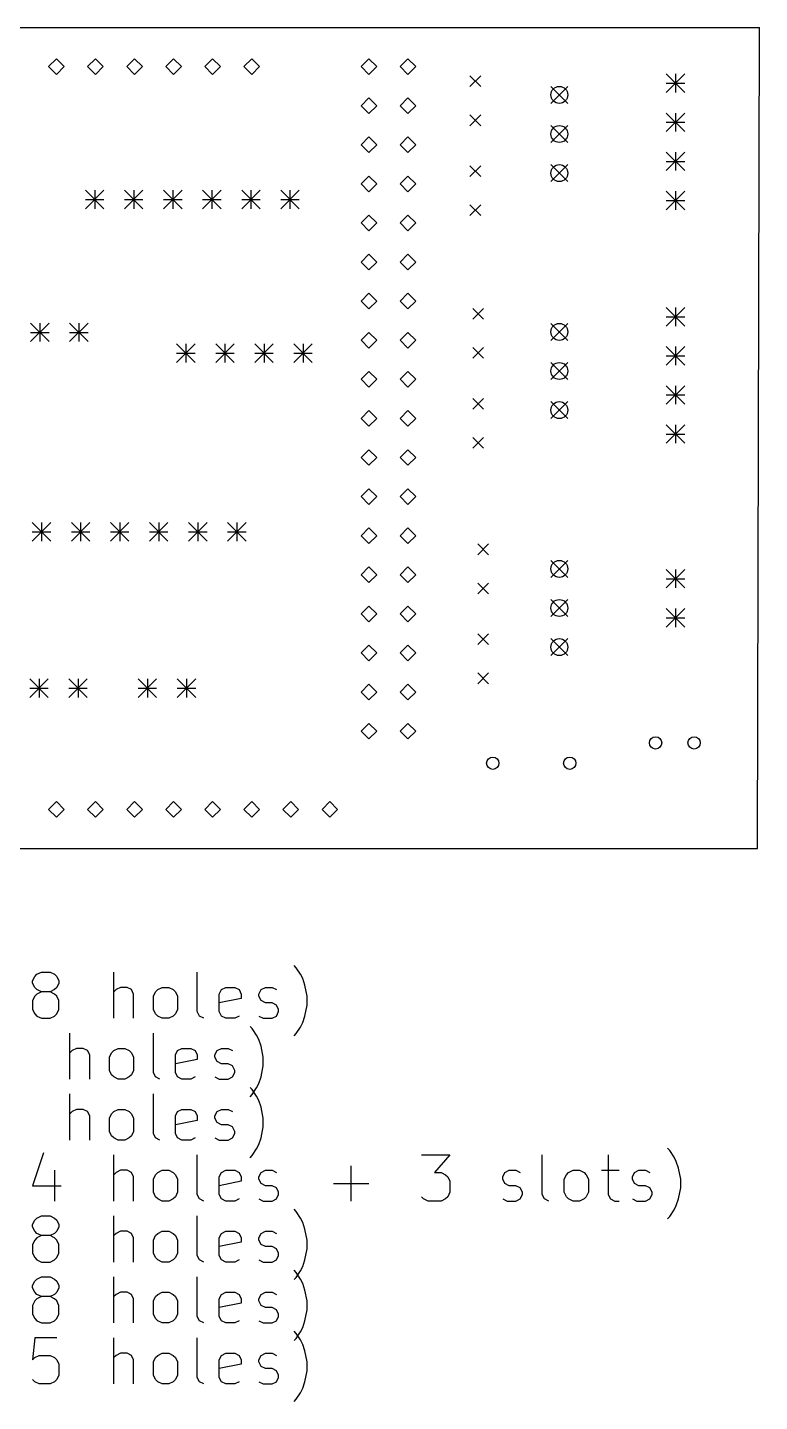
# Model space of a CAD drawing. Extents: x 4.86 to 8.77, y -6.2 to -2.69.
# Drawn here: x 6.896 to 8.77, y -6.205 to -2.69 of the extents above; entities that cross this region are included whole.
import ezdxf

# ---------------------------------------------------------------- set-up
doc = ezdxf.new("R2010")
doc.units = 0
doc.header["$MEASUREMENT"] = 0
doc.layers.add('BLACK', color=7, linetype='CONTINUOUS')

msp = doc.modelspace()

# ---------------------------------------------------------------- linework, layer by layer
at = {"layer": 'BLACK', "linetype": 'CONTINUOUS'}
for p, q in [((4.915, -2.69), (8.77, -2.69)), ((8.765, -4.79), (8.77, -2.69)), ((6.97, -2.77), (6.95, -2.79)), ((6.99, -2.79), (6.97, -2.77)), ((7.07, -2.77), (7.05, -2.79)), ((7.09, -2.79), (7.07, -2.77)), ((7.17, -2.77), (7.15, -2.79)), ((7.19, -2.79), (7.17, -2.77)), ((7.27, -2.77), (7.25, -2.79)), ((7.29, -2.79), (7.27, -2.77)), ((7.37, -2.77), (7.35, -2.79)), ((7.39, -2.79), (7.37, -2.77)), ((7.47, -2.77), (7.45, -2.79)), ((7.49, -2.79), (7.47, -2.77)), ((7.77, -2.77), (7.75, -2.79)), ((7.79, -2.79), (7.77, -2.77)), ((7.87, -2.77), (7.85, -2.79)), ((7.89, -2.79), (7.87, -2.77)), ((6.95, -2.79), (6.97, -2.81)), ((6.97, -2.81), (6.99, -2.79)), ((7.05, -2.79), (7.07, -2.81)), ((7.07, -2.81), (7.09, -2.79)), ((7.15, -2.79), (7.17, -2.81)), ((7.17, -2.81), (7.19, -2.79)), ((7.25, -2.79), (7.27, -2.81)), ((7.27, -2.81), (7.29, -2.79)), ((7.35, -2.79), (7.37, -2.81)), ((7.37, -2.81), (7.39, -2.79)), ((7.45, -2.79), (7.47, -2.81)), ((7.47, -2.81), (7.49, -2.79)), ((7.75, -2.79), (7.77, -2.81)), ((7.77, -2.81), (7.79, -2.79)), ((7.85, -2.79), (7.87, -2.81)), ((7.87, -2.81), (7.89, -2.79)), ((8.53138, -2.80888), (8.57862, -2.85612)), ((8.57862, -2.80888), (8.53138, -2.85612)), ((8.555, -2.80888), (8.555, -2.85612)), ((8.02874, -2.81372), (8.0563, -2.84128)), ((8.0563, -2.81372), (8.02874, -2.84128)), ((8.23583, -2.84085), (8.27913, -2.88415)), ((8.27913, -2.84085), (8.23583, -2.88415)), ((8.53138, -2.8325), (8.57862, -2.8325)), ((7.77, -2.87), (7.75, -2.89)), ((7.79, -2.89), (7.77, -2.87)), ((7.87, -2.87), (7.85, -2.89)), ((7.89, -2.89), (7.87, -2.87)), ((7.75, -2.89), (7.77, -2.91)), ((7.77, -2.91), (7.79, -2.89)), ((7.85, -2.89), (7.87, -2.91)), ((7.87, -2.91), (7.89, -2.89)), ((8.02874, -2.91372), (8.0563, -2.94128)), ((8.0563, -2.91372), (8.02874, -2.94128)), ((8.53138, -2.90888), (8.57862, -2.95612)), ((8.57862, -2.90888), (8.53138, -2.95612)), ((8.555, -2.90888), (8.555, -2.95612)), ((8.23583, -2.94085), (8.27913, -2.98415)), ((8.27913, -2.94085), (8.23583, -2.98415)), ((8.53138, -2.9325), (8.57862, -2.9325)), ((7.77, -2.97), (7.75, -2.99)), ((7.79, -2.99), (7.77, -2.97)), ((7.87, -2.97), (7.85, -2.99)), ((7.89, -2.99), (7.87, -2.97)), ((7.75, -2.99), (7.77, -3.01)), ((7.77, -3.01), (7.79, -2.99)), ((7.85, -2.99), (7.87, -3.01)), ((7.87, -3.01), (7.89, -2.99)), ((8.53138, -3.00888), (8.57862, -3.05612)), ((8.57862, -3.00888), (8.53138, -3.05612)), ((8.555, -3.00888), (8.555, -3.05612)), ((8.02874, -3.04372), (8.0563, -3.07128)), ((8.0563, -3.04372), (8.02874, -3.07128)), ((8.23583, -3.04085), (8.27913, -3.08415)), ((8.27913, -3.04085), (8.23583, -3.08415)), ((8.53138, -3.0325), (8.57862, -3.0325)), ((7.77, -3.07), (7.75, -3.09)), ((7.75, -3.09), (7.77, -3.11)), ((7.79, -3.09), (7.77, -3.07)), ((7.77, -3.11), (7.79, -3.09)), ((7.87, -3.07), (7.85, -3.09)), ((7.85, -3.09), (7.87, -3.11)), ((7.89, -3.09), (7.87, -3.07)), ((7.87, -3.11), (7.89, -3.09)), ((7.04437, -3.10638), (7.09161, -3.15362)), ((7.09161, -3.10638), (7.04437, -3.15362)), ((7.06799, -3.10638), (7.06799, -3.15362)), ((7.14437, -3.10638), (7.19161, -3.15362)), ((7.19161, -3.10638), (7.14437, -3.15362)), ((7.16799, -3.10638), (7.16799, -3.15362)), ((7.24437, -3.10638), (7.29161, -3.15362)), ((7.29161, -3.10638), (7.24437, -3.15362)), ((7.26799, -3.10638), (7.26799, -3.15362)), ((7.34437, -3.10638), (7.39161, -3.15362)), ((7.39161, -3.10638), (7.34437, -3.15362)), ((7.36799, -3.10638), (7.36799, -3.15362)), ((7.44437, -3.10638), (7.49161, -3.15362)), ((7.49161, -3.10638), (7.44437, -3.15362)), ((7.46799, -3.10638), (7.46799, -3.15362)), ((7.54437, -3.10638), (7.59161, -3.15362)), ((7.59161, -3.10638), (7.54437, -3.15362)), ((7.56799, -3.10638), (7.56799, -3.15362)), ((8.53138, -3.10888), (8.57862, -3.15612)), ((8.57862, -3.10888), (8.53138, -3.15612)), ((8.555, -3.10888), (8.555, -3.15612)), ((7.04437, -3.13), (7.09161, -3.13)), ((7.14437, -3.13), (7.19161, -3.13)), ((7.24437, -3.13), (7.29161, -3.13)), ((7.34437, -3.13), (7.39161, -3.13)), ((7.44437, -3.13), (7.49161, -3.13)), ((7.54437, -3.13), (7.59161, -3.13)), ((8.02874, -3.14372), (8.0563, -3.17128)), ((8.0563, -3.14372), (8.02874, -3.17128)), ((8.53138, -3.1325), (8.57862, -3.1325)), ((7.77, -3.17), (7.75, -3.19)), ((7.75, -3.19), (7.77, -3.21)), ((7.79, -3.19), (7.77, -3.17)), ((7.77, -3.21), (7.79, -3.19)), ((7.87, -3.17), (7.85, -3.19)), ((7.85, -3.19), (7.87, -3.21)), ((7.89, -3.19), (7.87, -3.17)), ((7.87, -3.21), (7.89, -3.19)), ((7.77, -3.27), (7.75, -3.29)), ((7.75, -3.29), (7.77, -3.31)), ((7.79, -3.29), (7.77, -3.27)), ((7.77, -3.31), (7.79, -3.29)), ((7.87, -3.27), (7.85, -3.29)), ((7.85, -3.29), (7.87, -3.31)), ((7.89, -3.29), (7.87, -3.27)), ((7.87, -3.31), (7.89, -3.29)), ((7.77, -3.37), (7.75, -3.39)), ((7.79, -3.39), (7.77, -3.37)), ((7.87, -3.37), (7.85, -3.39)), ((7.89, -3.39), (7.87, -3.37)), ((7.75, -3.39), (7.77, -3.41)), ((7.77, -3.41), (7.79, -3.39)), ((7.85, -3.39), (7.87, -3.41)), ((7.87, -3.41), (7.89, -3.39)), ((8.03622, -3.40872), (8.06378, -3.43628)), ((8.06378, -3.40872), (8.03622, -3.43628)), ((8.53138, -3.40638), (8.57862, -3.45362)), ((8.57862, -3.40638), (8.53138, -3.45362)), ((8.555, -3.40638), (8.555, -3.45362)), ((8.53138, -3.43), (8.57862, -3.43)), ((6.90386, -3.44638), (6.9511, -3.49362)), ((6.9511, -3.44638), (6.90386, -3.49362)), ((6.90386, -3.47), (6.9511, -3.47)), ((6.92748, -3.44638), (6.92748, -3.49362)), ((7.00386, -3.44638), (7.0511, -3.49362)), ((7.0511, -3.44638), (7.00386, -3.49362)), ((7.00386, -3.47), (7.0511, -3.47)), ((7.02748, -3.44638), (7.02748, -3.49362)), ((7.77, -3.47), (7.75, -3.49)), ((7.79, -3.49), (7.77, -3.47)), ((7.87, -3.47), (7.85, -3.49)), ((7.89, -3.49), (7.87, -3.47)), ((8.23583, -3.44709), (8.27913, -3.4904)), ((8.27913, -3.44709), (8.23583, -3.4904)), ((7.27787, -3.49938), (7.32512, -3.54662)), ((7.32512, -3.49938), (7.27787, -3.54662)), ((7.3015, -3.49938), (7.3015, -3.54662)), ((7.37787, -3.49938), (7.42512, -3.54662)), ((7.42512, -3.49938), (7.37787, -3.54662)), ((7.4015, -3.49938), (7.4015, -3.54662)), ((7.47787, -3.49938), (7.52512, -3.54662)), ((7.52512, -3.49938), (7.47787, -3.54662)), ((7.5015, -3.49938), (7.5015, -3.54662)), ((7.57787, -3.49938), (7.62512, -3.54662)), ((7.62512, -3.49938), (7.57787, -3.54662)), ((7.6015, -3.49938), (7.6015, -3.54662)), ((7.75, -3.49), (7.77, -3.51)), ((7.77, -3.51), (7.79, -3.49)), ((7.85, -3.49), (7.87, -3.51)), ((7.87, -3.51), (7.89, -3.49)), ((8.03622, -3.50872), (8.06378, -3.53628)), ((8.06378, -3.50872), (8.03622, -3.53628)), ((8.53138, -3.50638), (8.57862, -3.55362)), ((8.57862, -3.50638), (8.53138, -3.55362)), ((8.555, -3.50638), (8.555, -3.55362)), ((7.27787, -3.523), (7.32512, -3.523)), ((7.37787, -3.523), (7.42512, -3.523)), ((7.47787, -3.523), (7.52512, -3.523)), ((7.57787, -3.523), (7.62512, -3.523)), ((8.23583, -3.54709), (8.27913, -3.5904)), ((8.27913, -3.54709), (8.23583, -3.5904)), ((8.53138, -3.53), (8.57862, -3.53)), ((7.77, -3.57), (7.75, -3.59)), ((7.79, -3.59), (7.77, -3.57)), ((7.87, -3.57), (7.85, -3.59)), ((7.89, -3.59), (7.87, -3.57)), ((7.75, -3.59), (7.77, -3.61)), ((7.77, -3.61), (7.79, -3.59)), ((7.85, -3.59), (7.87, -3.61)), ((7.87, -3.61), (7.89, -3.59)), ((8.53138, -3.60638), (8.57862, -3.65362)), ((8.57862, -3.60638), (8.53138, -3.65362)), ((8.555, -3.60638), (8.555, -3.65362)), ((8.03622, -3.63872), (8.06378, -3.66628)), ((8.06378, -3.63872), (8.03622, -3.66628)), ((8.23583, -3.64709), (8.27913, -3.6904)), ((8.27913, -3.64709), (8.23583, -3.6904)), ((8.53138, -3.63), (8.57862, -3.63)), ((7.77, -3.67), (7.75, -3.69)), ((7.75, -3.69), (7.77, -3.71)), ((7.79, -3.69), (7.77, -3.67)), ((7.77, -3.71), (7.79, -3.69)), ((7.87, -3.67), (7.85, -3.69)), ((7.85, -3.69), (7.87, -3.71)), ((7.89, -3.69), (7.87, -3.67)), ((7.87, -3.71), (7.89, -3.69)), ((8.53138, -3.70638), (8.57862, -3.75362)), ((8.57862, -3.70638), (8.53138, -3.75362)), ((8.555, -3.70638), (8.555, -3.75362)), ((8.03622, -3.73872), (8.06378, -3.76628)), ((8.06378, -3.73872), (8.03622, -3.76628)), ((8.53138, -3.73), (8.57862, -3.73)), ((7.77, -3.77), (7.75, -3.79)), ((7.75, -3.79), (7.77, -3.81)), ((7.79, -3.79), (7.77, -3.77)), ((7.77, -3.81), (7.79, -3.79)), ((7.87, -3.77), (7.85, -3.79)), ((7.85, -3.79), (7.87, -3.81)), ((7.89, -3.79), (7.87, -3.77)), ((7.87, -3.81), (7.89, -3.79)), ((7.77, -3.87), (7.75, -3.89)), ((7.75, -3.89), (7.77, -3.91)), ((7.79, -3.89), (7.77, -3.87)), ((7.77, -3.91), (7.79, -3.89)), ((7.87, -3.87), (7.85, -3.89)), ((7.85, -3.89), (7.87, -3.91)), ((7.89, -3.89), (7.87, -3.87)), ((7.87, -3.91), (7.89, -3.89)), ((6.90839, -3.95638), (6.95563, -4.00362)), ((6.95563, -3.95638), (6.90839, -4.00362)), ((6.93201, -3.95638), (6.93201, -4.00362)), ((7.00839, -3.95638), (7.05563, -4.00362)), ((7.05563, -3.95638), (7.00839, -4.00362)), ((7.03201, -3.95638), (7.03201, -4.00362)), ((7.10839, -3.95638), (7.15563, -4.00362)), ((7.15563, -3.95638), (7.10839, -4.00362)), ((7.13201, -3.95638), (7.13201, -4.00362)), ((7.20839, -3.95638), (7.25563, -4.00362)), ((7.25563, -3.95638), (7.20839, -4.00362)), ((7.23201, -3.95638), (7.23201, -4.00362)), ((7.30839, -3.95638), (7.35563, -4.00362)), ((7.35563, -3.95638), (7.30839, -4.00362)), ((7.33201, -3.95638), (7.33201, -4.00362)), ((7.40839, -3.95638), (7.45563, -4.00362)), ((7.45563, -3.95638), (7.40839, -4.00362)), ((7.43201, -3.95638), (7.43201, -4.00362)), ((7.77, -3.97), (7.75, -3.99)), ((7.79, -3.99), (7.77, -3.97)), ((7.87, -3.97), (7.85, -3.99)), ((7.89, -3.99), (7.87, -3.97)), ((6.90839, -3.98), (6.95563, -3.98)), ((7.00839, -3.98), (7.05563, -3.98)), ((7.10839, -3.98), (7.15563, -3.98)), ((7.20839, -3.98), (7.25563, -3.98)), ((7.30839, -3.98), (7.35563, -3.98)), ((7.40839, -3.98), (7.45563, -3.98)), ((7.75, -3.99), (7.77, -4.01)), ((7.77, -4.01), (7.79, -3.99)), ((7.85, -3.99), (7.87, -4.01)), ((7.87, -4.01), (7.89, -3.99)), ((8.04874, -4.01118), (8.0763, -4.03874)), ((8.0763, -4.01118), (8.04874, -4.03874)), ((7.77, -4.07), (7.75, -4.09)), ((7.79, -4.09), (7.77, -4.07)), ((7.87, -4.07), (7.85, -4.09)), ((7.89, -4.09), (7.87, -4.07)), ((8.23583, -4.05335), (8.27913, -4.09665)), ((8.27913, -4.05335), (8.23583, -4.09665)), ((8.53138, -4.07638), (8.57862, -4.12362)), ((8.57862, -4.07638), (8.53138, -4.12362)), ((8.555, -4.07638), (8.555, -4.12362)), ((7.75, -4.09), (7.77, -4.11)), ((7.77, -4.11), (7.79, -4.09)), ((7.85, -4.09), (7.87, -4.11)), ((7.87, -4.11), (7.89, -4.09)), ((8.04874, -4.11118), (8.0763, -4.13874)), ((8.0763, -4.11118), (8.04874, -4.13874)), ((8.53138, -4.1), (8.57862, -4.1)), ((7.77, -4.17), (7.75, -4.19)), ((7.79, -4.19), (7.77, -4.17)), ((7.87, -4.17), (7.85, -4.19)), ((7.89, -4.19), (7.87, -4.17)), ((8.23583, -4.15335), (8.27913, -4.19665)), ((8.27913, -4.15335), (8.23583, -4.19665)), ((8.53138, -4.17638), (8.57862, -4.22362)), ((8.57862, -4.17638), (8.53138, -4.22362)), ((8.555, -4.17638), (8.555, -4.22362)), ((7.75, -4.19), (7.77, -4.21)), ((7.77, -4.21), (7.79, -4.19)), ((7.85, -4.19), (7.87, -4.21)), ((7.87, -4.21), (7.89, -4.19)), ((8.53138, -4.2), (8.57862, -4.2)), ((8.04874, -4.24118), (8.0763, -4.26874)), ((8.0763, -4.24118), (8.04874, -4.26874)), ((7.77, -4.27), (7.75, -4.29)), ((7.79, -4.29), (7.77, -4.27)), ((7.87, -4.27), (7.85, -4.29)), ((7.89, -4.29), (7.87, -4.27)), ((8.23583, -4.25335), (8.27913, -4.29665)), ((8.27913, -4.25335), (8.23583, -4.29665)), ((7.75, -4.29), (7.77, -4.31)), ((7.77, -4.31), (7.79, -4.29)), ((7.85, -4.29), (7.87, -4.31)), ((7.87, -4.31), (7.89, -4.29)), ((6.90185, -4.35638), (6.94909, -4.40362)), ((6.94909, -4.35638), (6.90185, -4.40362)), ((6.92547, -4.35638), (6.92547, -4.40362)), ((7.00185, -4.35638), (7.04909, -4.40362)), ((7.04909, -4.35638), (7.00185, -4.40362)), ((7.02547, -4.35638), (7.02547, -4.40362)), ((7.17937, -4.35638), (7.22661, -4.40362)), ((7.22661, -4.35638), (7.17937, -4.40362)), ((7.20299, -4.35638), (7.20299, -4.40362)), ((7.27937, -4.35638), (7.32661, -4.40362)), ((7.32661, -4.35638), (7.27937, -4.40362)), ((7.30299, -4.35638), (7.30299, -4.40362)), ((8.04874, -4.34118), (8.0763, -4.36874)), ((8.0763, -4.34118), (8.04874, -4.36874)), ((6.90185, -4.38), (6.94909, -4.38)), ((7.00185, -4.38), (7.04909, -4.38)), ((7.17937, -4.38), (7.22661, -4.38)), ((7.27937, -4.38), (7.32661, -4.38)), ((7.77, -4.37), (7.75, -4.39)), ((7.75, -4.39), (7.77, -4.41)), ((7.79, -4.39), (7.77, -4.37)), ((7.77, -4.41), (7.79, -4.39)), ((7.87, -4.37), (7.85, -4.39)), ((7.85, -4.39), (7.87, -4.41)), ((7.89, -4.39), (7.87, -4.37)), ((7.87, -4.41), (7.89, -4.39)), ((7.77, -4.47), (7.75, -4.49)), ((7.75, -4.49), (7.77, -4.51)), ((7.79, -4.49), (7.77, -4.47)), ((7.77, -4.51), (7.79, -4.49)), ((7.87, -4.47), (7.85, -4.49)), ((7.85, -4.49), (7.87, -4.51)), ((7.89, -4.49), (7.87, -4.47)), ((7.87, -4.51), (7.89, -4.49)), ((6.97, -4.67), (6.95, -4.69)), ((6.99, -4.69), (6.97, -4.67)), ((7.07, -4.67), (7.05, -4.69)), ((7.09, -4.69), (7.07, -4.67)), ((7.17, -4.67), (7.15, -4.69)), ((7.19, -4.69), (7.17, -4.67)), ((7.27, -4.67), (7.25, -4.69)), ((7.29, -4.69), (7.27, -4.67)), ((7.37, -4.67), (7.35, -4.69)), ((7.39, -4.69), (7.37, -4.67)), ((7.47, -4.67), (7.45, -4.69)), ((7.49, -4.69), (7.47, -4.67)), ((7.57, -4.67), (7.55, -4.69)), ((7.59, -4.69), (7.57, -4.67)), ((7.67, -4.67), (7.65, -4.69)), ((7.69, -4.69), (7.67, -4.67)), ((6.95, -4.69), (6.97, -4.71)), ((6.97, -4.71), (6.99, -4.69)), ((7.05, -4.69), (7.07, -4.71)), ((7.07, -4.71), (7.09, -4.69)), ((7.15, -4.69), (7.17, -4.71)), ((7.17, -4.71), (7.19, -4.69)), ((7.25, -4.69), (7.27, -4.71)), ((7.27, -4.71), (7.29, -4.69)), ((7.35, -4.69), (7.37, -4.71)), ((7.37, -4.71), (7.39, -4.69)), ((7.45, -4.69), (7.47, -4.71)), ((7.47, -4.71), (7.49, -4.69)), ((7.55, -4.69), (7.57, -4.71)), ((7.57, -4.71), (7.59, -4.69)), ((7.65, -4.69), (7.67, -4.71)), ((7.67, -4.71), (7.69, -4.69)), ((4.915, -4.79), (8.765, -4.79)), ((7.58387, -5.09498), (7.57825, -5.08935)), ((7.59512, -5.11185), (7.58387, -5.09498)), ((6.90895, -5.12872), (6.91458, -5.11747)), ((6.90895, -5.13435), (6.90895, -5.12872)), ((6.91458, -5.11747), (6.9202, -5.11185)), ((6.9202, -5.11185), (6.93145, -5.10623)), ((6.93145, -5.10623), (6.95395, -5.10623)), ((6.95395, -5.10623), (6.9652, -5.11185)), ((6.9652, -5.11185), (6.97082, -5.11747)), ((6.97082, -5.11747), (6.97645, -5.12872)), ((6.97645, -5.12872), (6.97645, -5.13435)), ((7.11705, -5.22434), (7.11705, -5.10623)), ((7.33078, -5.20746), (7.33078, -5.10623)), ((7.60074, -5.1231), (7.59512, -5.11185)), ((7.60637, -5.13997), (7.60074, -5.1231)), ((6.91458, -5.1456), (6.90895, -5.13435)), ((6.9202, -5.15122), (6.91458, -5.1456)), ((6.9202, -5.16247), (6.91458, -5.16809)), ((6.93145, -5.15684), (6.9202, -5.15122)), ((6.93145, -5.15684), (6.9202, -5.16247)), ((6.95395, -5.15684), (6.93145, -5.15684)), ((6.9652, -5.15122), (6.95395, -5.15684)), ((6.9652, -5.16247), (6.95395, -5.15684)), ((6.97082, -5.1456), (6.9652, -5.15122)), ((6.97082, -5.16809), (6.9652, -5.16247)), ((6.97645, -5.13435), (6.97082, -5.1456)), ((7.12268, -5.15122), (7.11705, -5.15684)), ((7.13393, -5.1456), (7.12268, -5.15122)), ((7.1508, -5.1456), (7.13393, -5.1456)), ((7.16205, -5.15122), (7.1508, -5.1456)), ((7.16767, -5.16247), (7.16205, -5.15122)), ((7.16767, -5.22434), (7.16767, -5.16247)), ((7.21829, -5.16809), (7.22391, -5.15684)), ((7.22391, -5.15684), (7.22954, -5.15122)), ((7.22954, -5.15122), (7.24079, -5.1456)), ((7.24079, -5.1456), (7.25766, -5.1456)), ((7.25766, -5.1456), (7.26891, -5.15122)), ((7.26891, -5.15122), (7.27453, -5.15684)), ((7.27453, -5.15684), (7.28016, -5.16809)), ((7.38702, -5.16247), (7.39264, -5.15122)), ((7.38702, -5.20746), (7.38702, -5.16247)), ((7.39264, -5.15122), (7.40389, -5.1456)), ((7.40389, -5.1456), (7.42639, -5.1456)), ((7.42639, -5.1456), (7.43764, -5.15122)), ((7.43764, -5.15122), (7.44326, -5.16247)), ((7.44326, -5.16247), (7.44326, -5.17372)), ((7.48826, -5.16247), (7.49388, -5.15122)), ((7.48826, -5.16809), (7.48826, -5.16247)), ((7.49388, -5.15122), (7.50513, -5.1456)), ((7.50513, -5.1456), (7.522, -5.1456)), ((7.522, -5.1456), (7.53325, -5.15122)), ((7.61199, -5.16809), (7.60637, -5.13997)), ((6.91458, -5.16809), (6.90895, -5.17934)), ((6.90895, -5.17934), (6.90895, -5.20184)), ((6.90895, -5.20184), (6.91458, -5.21309)), ((6.97645, -5.17934), (6.97082, -5.16809)), ((6.97082, -5.21309), (6.97645, -5.20184)), ((6.97645, -5.20184), (6.97645, -5.17934)), ((7.21829, -5.20184), (7.21829, -5.16809)), ((7.22391, -5.21309), (7.21829, -5.20184)), ((7.28016, -5.20184), (7.27453, -5.21309)), ((7.28016, -5.16809), (7.28016, -5.20184)), ((7.44326, -5.17372), (7.38702, -5.18497)), ((7.49388, -5.17934), (7.48826, -5.16809)), ((7.50513, -5.18497), (7.49388, -5.17934)), ((7.522, -5.18497), (7.50513, -5.18497)), ((7.53325, -5.19059), (7.522, -5.18497)), ((7.53888, -5.20184), (7.53325, -5.19059)), ((7.53888, -5.20746), (7.53888, -5.20184)), ((7.60637, -5.21871), (7.61199, -5.19059)), ((7.61199, -5.19059), (7.61199, -5.16809)), ((6.91458, -5.21309), (6.9202, -5.21871)), ((6.9202, -5.21871), (6.93145, -5.22434)), ((6.93145, -5.22434), (6.95395, -5.22434)), ((6.95395, -5.22434), (6.9652, -5.21871)), ((6.9652, -5.21871), (6.97082, -5.21309)), ((7.22954, -5.21871), (7.22391, -5.21309)), ((7.24079, -5.22434), (7.22954, -5.21871)), ((7.25766, -5.22434), (7.24079, -5.22434)), ((7.26891, -5.21871), (7.25766, -5.22434)), ((7.27453, -5.21309), (7.26891, -5.21871)), ((7.3364, -5.21871), (7.33078, -5.20746)), ((7.34765, -5.22434), (7.3364, -5.21871)), ((7.39264, -5.21871), (7.38702, -5.20746)), ((7.40389, -5.22434), (7.39264, -5.21871)), ((7.42639, -5.22434), (7.40389, -5.22434)), ((7.43764, -5.21871), (7.42639, -5.22434)), ((7.48826, -5.21871), (7.49951, -5.22434)), ((7.49951, -5.22434), (7.522, -5.22434)), ((7.522, -5.22434), (7.53325, -5.21871)), ((7.53325, -5.21871), (7.53888, -5.20746)), ((7.59512, -5.24683), (7.60074, -5.23558)), ((7.60074, -5.23558), (7.60637, -5.21871)), ((7.00457, -5.38024), (7.00457, -5.26213)), ((7.21829, -5.36337), (7.21829, -5.26213)), ((7.47138, -5.25088), (7.46576, -5.24526)), ((7.48263, -5.26776), (7.47138, -5.25088)), ((7.48826, -5.279), (7.48263, -5.26776)), ((7.57825, -5.26933), (7.58387, -5.26371)), ((7.58387, -5.26371), (7.59512, -5.24683)), ((7.01019, -5.30713), (7.00457, -5.31275)), ((7.02144, -5.3015), (7.01019, -5.30713)), ((7.03831, -5.3015), (7.02144, -5.3015)), ((7.04956, -5.30713), (7.03831, -5.3015)), ((7.05519, -5.31837), (7.04956, -5.30713)), ((7.11143, -5.31275), (7.11705, -5.30713)), ((7.11705, -5.30713), (7.1283, -5.3015)), ((7.1283, -5.3015), (7.14517, -5.3015)), ((7.14517, -5.3015), (7.15642, -5.30713)), ((7.15642, -5.30713), (7.16205, -5.31275)), ((7.27453, -5.31837), (7.28016, -5.30713)), ((7.28016, -5.30713), (7.29141, -5.3015)), ((7.29141, -5.3015), (7.3139, -5.3015)), ((7.3139, -5.3015), (7.32515, -5.30713)), ((7.32515, -5.30713), (7.33078, -5.31837)), ((7.37577, -5.31837), (7.38139, -5.30713)), ((7.38139, -5.30713), (7.39264, -5.3015)), ((7.39264, -5.3015), (7.40952, -5.3015)), ((7.40952, -5.3015), (7.42076, -5.30713)), ((7.49388, -5.29588), (7.48826, -5.279)), ((7.49951, -5.324), (7.49388, -5.29588)), ((7.05519, -5.38024), (7.05519, -5.31837)), ((7.1058, -5.324), (7.11143, -5.31275)), ((7.1058, -5.35774), (7.1058, -5.324)), ((7.16205, -5.31275), (7.16767, -5.324)), ((7.16767, -5.324), (7.16767, -5.35774)), ((7.27453, -5.36337), (7.27453, -5.31837)), ((7.33078, -5.32962), (7.27453, -5.34087)), ((7.33078, -5.31837), (7.33078, -5.32962)), ((7.37577, -5.324), (7.37577, -5.31837)), ((7.38139, -5.33525), (7.37577, -5.324)), ((7.39264, -5.34087), (7.38139, -5.33525)), ((7.40952, -5.34087), (7.39264, -5.34087)), ((7.42076, -5.3465), (7.40952, -5.34087)), ((7.49951, -5.3465), (7.49951, -5.324)), ((7.11143, -5.36899), (7.1058, -5.35774)), ((7.11705, -5.37462), (7.11143, -5.36899)), ((7.1283, -5.38024), (7.11705, -5.37462)), ((7.15642, -5.37462), (7.14517, -5.38024)), ((7.16205, -5.36899), (7.15642, -5.37462)), ((7.16767, -5.35774), (7.16205, -5.36899)), ((7.22391, -5.37462), (7.21829, -5.36337)), ((7.23516, -5.38024), (7.22391, -5.37462)), ((7.28016, -5.37462), (7.27453, -5.36337)), ((7.29141, -5.38024), (7.28016, -5.37462)), ((7.32515, -5.37462), (7.3139, -5.38024)), ((7.37577, -5.37462), (7.38702, -5.38024)), ((7.40952, -5.38024), (7.42076, -5.37462)), ((7.42639, -5.35774), (7.42076, -5.3465)), ((7.42076, -5.37462), (7.42639, -5.36337)), ((7.42639, -5.36337), (7.42639, -5.35774)), ((7.48826, -5.39149), (7.49388, -5.37462)), ((7.49388, -5.37462), (7.49951, -5.3465)), ((7.14517, -5.38024), (7.1283, -5.38024)), ((7.3139, -5.38024), (7.29141, -5.38024)), ((7.38702, -5.38024), (7.40952, -5.38024)), ((7.47138, -5.40679), (7.46576, -5.40116)), ((7.47138, -5.41961), (7.48263, -5.40274)), ((7.48263, -5.42366), (7.47138, -5.40679)), ((7.48263, -5.40274), (7.48826, -5.39149)), ((7.00457, -5.53615), (7.00457, -5.41804)), ((7.21829, -5.51927), (7.21829, -5.41804)), ((7.46576, -5.42524), (7.47138, -5.41961)), ((7.48826, -5.43491), (7.48263, -5.42366)), ((7.49388, -5.45178), (7.48826, -5.43491)), ((7.01019, -5.46303), (7.00457, -5.46866)), ((7.02144, -5.45741), (7.01019, -5.46303)), ((7.03831, -5.45741), (7.02144, -5.45741)), ((7.04956, -5.46303), (7.03831, -5.45741)), ((7.05519, -5.47428), (7.04956, -5.46303)), ((7.05519, -5.53615), (7.05519, -5.47428)), ((7.1058, -5.4799), (7.11143, -5.46866)), ((7.1058, -5.51365), (7.1058, -5.4799)), ((7.11143, -5.46866), (7.11705, -5.46303)), ((7.11705, -5.46303), (7.1283, -5.45741)), ((7.1283, -5.45741), (7.14517, -5.45741)), ((7.14517, -5.45741), (7.15642, -5.46303)), ((7.15642, -5.46303), (7.16205, -5.46866)), ((7.16205, -5.46866), (7.16767, -5.4799)), ((7.16767, -5.4799), (7.16767, -5.51365)), ((7.27453, -5.47428), (7.28016, -5.46303)), ((7.27453, -5.51927), (7.27453, -5.47428)), ((7.28016, -5.46303), (7.29141, -5.45741)), ((7.29141, -5.45741), (7.3139, -5.45741)), ((7.3139, -5.45741), (7.32515, -5.46303)), ((7.32515, -5.46303), (7.33078, -5.47428)), ((7.33078, -5.47428), (7.33078, -5.48553)), ((7.37577, -5.47428), (7.38139, -5.46303)), ((7.37577, -5.4799), (7.37577, -5.47428)), ((7.38139, -5.49115), (7.37577, -5.4799)), ((7.38139, -5.46303), (7.39264, -5.45741)), ((7.39264, -5.45741), (7.40952, -5.45741)), ((7.40952, -5.45741), (7.42076, -5.46303)), ((7.49951, -5.4799), (7.49388, -5.45178)), ((7.49951, -5.5024), (7.49951, -5.4799)), ((7.11143, -5.5249), (7.1058, -5.51365)), ((7.16767, -5.51365), (7.16205, -5.5249)), ((7.33078, -5.48553), (7.27453, -5.49678)), ((7.39264, -5.49678), (7.38139, -5.49115)), ((7.40952, -5.49678), (7.39264, -5.49678)), ((7.42076, -5.5024), (7.40952, -5.49678)), ((7.42639, -5.51365), (7.42076, -5.5024)), ((7.42639, -5.51927), (7.42639, -5.51365)), ((7.49388, -5.53052), (7.49951, -5.5024)), ((7.11705, -5.53052), (7.11143, -5.5249)), ((7.1283, -5.53615), (7.11705, -5.53052)), ((7.14517, -5.53615), (7.1283, -5.53615)), ((7.15642, -5.53052), (7.14517, -5.53615)), ((7.16205, -5.5249), (7.15642, -5.53052)), ((7.22391, -5.53052), (7.21829, -5.51927)), ((7.23516, -5.53615), (7.22391, -5.53052)), ((7.28016, -5.53052), (7.27453, -5.51927)), ((7.29141, -5.53615), (7.28016, -5.53052)), ((7.3139, -5.53615), (7.29141, -5.53615)), ((7.32515, -5.53052), (7.3139, -5.53615)), ((7.37577, -5.53052), (7.38702, -5.53615)), ((7.38702, -5.53615), (7.40952, -5.53615)), ((7.40952, -5.53615), (7.42076, -5.53052)), ((7.42076, -5.53052), (7.42639, -5.51927)), ((7.48263, -5.55864), (7.48826, -5.5474)), ((7.48826, -5.5474), (7.49388, -5.53052)), ((6.93708, -5.56832), (6.90895, -5.65268)), ((7.11705, -5.69205), (7.11705, -5.57394)), ((7.33078, -5.67518), (7.33078, -5.57394)), ((7.46576, -5.58114), (7.47138, -5.57552)), ((7.47138, -5.57552), (7.48263, -5.55864)), ((7.90445, -5.57394), (7.97757, -5.57394)), ((7.97757, -5.57394), (7.9382, -5.61894)), ((8.21379, -5.67518), (8.21379, -5.57394)), ((8.38252, -5.57394), (8.38252, -5.67518)), ((8.54, -5.56269), (8.53438, -5.55707)), ((8.55125, -5.57957), (8.54, -5.56269)), ((8.55687, -5.59082), (8.55125, -5.57957)), ((6.9652, -5.61331), (6.9652, -5.69205)), ((7.12268, -5.61894), (7.11705, -5.62456)), ((7.13393, -5.61331), (7.12268, -5.61894)), ((7.1508, -5.61331), (7.13393, -5.61331)), ((7.16205, -5.61894), (7.1508, -5.61331)), ((7.16767, -5.63019), (7.16205, -5.61894)), ((7.22391, -5.62456), (7.22954, -5.61894)), ((7.22954, -5.61894), (7.24079, -5.61331)), ((7.24079, -5.61331), (7.25766, -5.61331)), ((7.25766, -5.61331), (7.26891, -5.61894)), ((7.26891, -5.61894), (7.27453, -5.62456)), ((7.38702, -5.63019), (7.39264, -5.61894)), ((7.39264, -5.61894), (7.40389, -5.61331)), ((7.40389, -5.61331), (7.42639, -5.61331)), ((7.42639, -5.61331), (7.43764, -5.61894)), ((7.43764, -5.61894), (7.44326, -5.63019)), ((7.48826, -5.63019), (7.49388, -5.61894)), ((7.49388, -5.61894), (7.50513, -5.61331)), ((7.50513, -5.61331), (7.522, -5.61331)), ((7.522, -5.61331), (7.53325, -5.61894)), ((7.72448, -5.69205), (7.72448, -5.60206)), ((7.9382, -5.61894), (7.95507, -5.61894)), ((7.95507, -5.61894), (7.96632, -5.62456)), ((8.11255, -5.63019), (8.11818, -5.61894)), ((8.11818, -5.61894), (8.12943, -5.61331)), ((8.12943, -5.61331), (8.1463, -5.61331)), ((8.1463, -5.61331), (8.15755, -5.61894)), ((8.27566, -5.62456), (8.28128, -5.61894)), ((8.28128, -5.61894), (8.29253, -5.61331)), ((8.29253, -5.61331), (8.3094, -5.61331)), ((8.3094, -5.61331), (8.32065, -5.61894)), ((8.32065, -5.61894), (8.32628, -5.62456)), ((8.36565, -5.61331), (8.41064, -5.61331)), ((8.44439, -5.63019), (8.45001, -5.61894)), ((8.45001, -5.61894), (8.46126, -5.61331)), ((8.46126, -5.61331), (8.47813, -5.61331)), ((8.47813, -5.61331), (8.48938, -5.61894)), ((8.5625, -5.60769), (8.55687, -5.59082)), ((8.56812, -5.63581), (8.5625, -5.60769)), ((6.90895, -5.65268), (6.98207, -5.65268)), ((7.16767, -5.69205), (7.16767, -5.63019)), ((7.21829, -5.63581), (7.22391, -5.62456)), ((7.21829, -5.66956), (7.21829, -5.63581)), ((7.27453, -5.62456), (7.28016, -5.63581)), ((7.28016, -5.63581), (7.28016, -5.66956)), ((7.38702, -5.67518), (7.38702, -5.63019)), ((7.44326, -5.64143), (7.38702, -5.65268)), ((7.44326, -5.63019), (7.44326, -5.64143)), ((7.48826, -5.63581), (7.48826, -5.63019)), ((7.49388, -5.64706), (7.48826, -5.63581)), ((7.50513, -5.65268), (7.49388, -5.64706)), ((7.522, -5.65268), (7.50513, -5.65268)), ((7.53325, -5.65831), (7.522, -5.65268)), ((7.53888, -5.66956), (7.53325, -5.65831)), ((7.67948, -5.64706), (7.76947, -5.64706)), ((7.96632, -5.62456), (7.97195, -5.63019)), ((7.97195, -5.63019), (7.97757, -5.64143)), ((7.97757, -5.64143), (7.97757, -5.66956)), ((8.11255, -5.63581), (8.11255, -5.63019)), ((8.11818, -5.64706), (8.11255, -5.63581)), ((8.12943, -5.65268), (8.11818, -5.64706)), ((8.1463, -5.65268), (8.12943, -5.65268)), ((8.15755, -5.65831), (8.1463, -5.65268)), ((8.16317, -5.66956), (8.15755, -5.65831)), ((8.27003, -5.63581), (8.27566, -5.62456)), ((8.27003, -5.66956), (8.27003, -5.63581)), ((8.32628, -5.62456), (8.3319, -5.63581)), ((8.3319, -5.63581), (8.3319, -5.66956)), ((8.44439, -5.63581), (8.44439, -5.63019)), ((8.45001, -5.64706), (8.44439, -5.63581)), ((8.46126, -5.65268), (8.45001, -5.64706)), ((8.47813, -5.65268), (8.46126, -5.65268)), ((8.48938, -5.65831), (8.47813, -5.65268)), ((8.49501, -5.66956), (8.48938, -5.65831)), ((8.5625, -5.68643), (8.56812, -5.65831)), ((8.56812, -5.65831), (8.56812, -5.63581)), ((7.22391, -5.6808), (7.21829, -5.66956)), ((7.22954, -5.68643), (7.22391, -5.6808)), ((7.24079, -5.69205), (7.22954, -5.68643)), ((7.25766, -5.69205), (7.24079, -5.69205)), ((7.26891, -5.68643), (7.25766, -5.69205)), ((7.27453, -5.6808), (7.26891, -5.68643)), ((7.28016, -5.66956), (7.27453, -5.6808)), ((7.3364, -5.68643), (7.33078, -5.67518)), ((7.34765, -5.69205), (7.3364, -5.68643)), ((7.39264, -5.68643), (7.38702, -5.67518)), ((7.40389, -5.69205), (7.39264, -5.68643)), ((7.42639, -5.69205), (7.40389, -5.69205)), ((7.43764, -5.68643), (7.42639, -5.69205)), ((7.48826, -5.68643), (7.49951, -5.69205)), ((7.49951, -5.69205), (7.522, -5.69205)), ((7.522, -5.69205), (7.53325, -5.68643)), ((7.53325, -5.68643), (7.53888, -5.67518)), ((7.53888, -5.67518), (7.53888, -5.66956)), ((7.91008, -5.68643), (7.90445, -5.6808)), ((7.92133, -5.69205), (7.91008, -5.68643)), ((7.95507, -5.69205), (7.92133, -5.69205)), ((7.96632, -5.68643), (7.95507, -5.69205)), ((7.97195, -5.6808), (7.96632, -5.68643)), ((7.97757, -5.66956), (7.97195, -5.6808)), ((8.11255, -5.68643), (8.1238, -5.69205)), ((8.1238, -5.69205), (8.1463, -5.69205)), ((8.1463, -5.69205), (8.15755, -5.68643)), ((8.15755, -5.68643), (8.16317, -5.67518)), ((8.16317, -5.67518), (8.16317, -5.66956)), ((8.21941, -5.68643), (8.21379, -5.67518)), ((8.23066, -5.69205), (8.21941, -5.68643)), ((8.27566, -5.6808), (8.27003, -5.66956)), ((8.28128, -5.68643), (8.27566, -5.6808)), ((8.29253, -5.69205), (8.28128, -5.68643)), ((8.3094, -5.69205), (8.29253, -5.69205)), ((8.32065, -5.68643), (8.3094, -5.69205)), ((8.32628, -5.6808), (8.32065, -5.68643)), ((8.3319, -5.66956), (8.32628, -5.6808)), ((8.38252, -5.67518), (8.38814, -5.68643)), ((8.38814, -5.68643), (8.39939, -5.69205)), ((8.39939, -5.69205), (8.41064, -5.69205)), ((8.44439, -5.68643), (8.45564, -5.69205)), ((8.45564, -5.69205), (8.47813, -5.69205)), ((8.47813, -5.69205), (8.48938, -5.68643)), ((8.48938, -5.68643), (8.49501, -5.67518)), ((8.49501, -5.67518), (8.49501, -5.66956)), ((8.55687, -5.7033), (8.5625, -5.68643)), ((7.58387, -5.7186), (7.57825, -5.71298)), ((7.59512, -5.73547), (7.58387, -5.7186)), ((8.54, -5.73142), (8.55125, -5.71455)), ((8.55125, -5.71455), (8.55687, -5.7033)), ((6.90895, -5.75235), (6.91458, -5.7411)), ((6.90895, -5.75797), (6.90895, -5.75235)), ((6.91458, -5.76922), (6.90895, -5.75797)), ((6.91458, -5.7411), (6.9202, -5.73547)), ((6.9202, -5.73547), (6.93145, -5.72985)), ((6.93145, -5.72985), (6.95395, -5.72985)), ((6.95395, -5.72985), (6.9652, -5.73547)), ((6.9652, -5.73547), (6.97082, -5.7411)), ((6.97082, -5.7411), (6.97645, -5.75235)), ((6.97645, -5.75797), (6.97082, -5.76922)), ((6.97645, -5.75235), (6.97645, -5.75797)), ((7.11705, -5.84796), (7.11705, -5.72985)), ((7.33078, -5.83109), (7.33078, -5.72985)), ((7.60074, -5.74672), (7.59512, -5.73547)), ((7.60637, -5.76359), (7.60074, -5.74672)), ((7.61199, -5.79172), (7.60637, -5.76359)), ((8.53438, -5.73705), (8.54, -5.73142)), ((6.91458, -5.79172), (6.90895, -5.80296)), ((6.9202, -5.77484), (6.91458, -5.76922)), ((6.9202, -5.78609), (6.91458, -5.79172)), ((6.93145, -5.78047), (6.9202, -5.77484)), ((6.93145, -5.78047), (6.9202, -5.78609)), ((6.95395, -5.78047), (6.93145, -5.78047)), ((6.9652, -5.77484), (6.95395, -5.78047)), ((6.9652, -5.78609), (6.95395, -5.78047)), ((6.97082, -5.76922), (6.9652, -5.77484)), ((6.97082, -5.79172), (6.9652, -5.78609)), ((6.97645, -5.80296), (6.97082, -5.79172)), ((7.12268, -5.77484), (7.11705, -5.78047)), ((7.13393, -5.76922), (7.12268, -5.77484)), ((7.1508, -5.76922), (7.13393, -5.76922)), ((7.16205, -5.77484), (7.1508, -5.76922)), ((7.16767, -5.78609), (7.16205, -5.77484)), ((7.16767, -5.84796), (7.16767, -5.78609)), ((7.21829, -5.79172), (7.22391, -5.78047)), ((7.21829, -5.82546), (7.21829, -5.79172)), ((7.22391, -5.78047), (7.22954, -5.77484)), ((7.22954, -5.77484), (7.24079, -5.76922)), ((7.24079, -5.76922), (7.25766, -5.76922)), ((7.25766, -5.76922), (7.26891, -5.77484)), ((7.26891, -5.77484), (7.27453, -5.78047)), ((7.27453, -5.78047), (7.28016, -5.79172)), ((7.28016, -5.79172), (7.28016, -5.82546)), ((7.38702, -5.78609), (7.39264, -5.77484)), ((7.38702, -5.83109), (7.38702, -5.78609)), ((7.44326, -5.79734), (7.38702, -5.80859)), ((7.39264, -5.77484), (7.40389, -5.76922)), ((7.40389, -5.76922), (7.42639, -5.76922)), ((7.42639, -5.76922), (7.43764, -5.77484)), ((7.43764, -5.77484), (7.44326, -5.78609)), ((7.44326, -5.78609), (7.44326, -5.79734)), ((7.48826, -5.78609), (7.49388, -5.77484)), ((7.48826, -5.79172), (7.48826, -5.78609)), ((7.49388, -5.80296), (7.48826, -5.79172)), ((7.49388, -5.77484), (7.50513, -5.76922)), ((7.50513, -5.76922), (7.522, -5.76922)), ((7.522, -5.76922), (7.53325, -5.77484)), ((7.61199, -5.81421), (7.61199, -5.79172)), ((6.90895, -5.80296), (6.90895, -5.82546)), ((6.90895, -5.82546), (6.91458, -5.83671)), ((6.97082, -5.83671), (6.97645, -5.82546)), ((6.97645, -5.82546), (6.97645, -5.80296)), ((7.22391, -5.83671), (7.21829, -5.82546)), ((7.28016, -5.82546), (7.27453, -5.83671)), ((7.3364, -5.84233), (7.33078, -5.83109)), ((7.39264, -5.84233), (7.38702, -5.83109)), ((7.50513, -5.80859), (7.49388, -5.80296)), ((7.522, -5.80859), (7.50513, -5.80859)), ((7.53325, -5.81421), (7.522, -5.80859)), ((7.53888, -5.82546), (7.53325, -5.81421)), ((7.53325, -5.84233), (7.53888, -5.83109)), ((7.53888, -5.83109), (7.53888, -5.82546)), ((7.60637, -5.84233), (7.61199, -5.81421)), ((6.91458, -5.83671), (6.9202, -5.84233)), ((6.9202, -5.84233), (6.93145, -5.84796)), ((6.93145, -5.84796), (6.95395, -5.84796)), ((6.95395, -5.84796), (6.9652, -5.84233)), ((6.9652, -5.84233), (6.97082, -5.83671)), ((7.22954, -5.84233), (7.22391, -5.83671)), ((7.24079, -5.84796), (7.22954, -5.84233)), ((7.25766, -5.84796), (7.24079, -5.84796)), ((7.26891, -5.84233), (7.25766, -5.84796)), ((7.27453, -5.83671), (7.26891, -5.84233)), ((7.34765, -5.84796), (7.3364, -5.84233)), ((7.40389, -5.84796), (7.39264, -5.84233)), ((7.42639, -5.84796), (7.40389, -5.84796)), ((7.43764, -5.84233), (7.42639, -5.84796)), ((7.48826, -5.84233), (7.49951, -5.84796)), ((7.49951, -5.84796), (7.522, -5.84796)), ((7.522, -5.84796), (7.53325, -5.84233)), ((7.58387, -5.87451), (7.57825, -5.86888)), ((7.59512, -5.87046), (7.60074, -5.85921)), ((7.60074, -5.85921), (7.60637, -5.84233)), ((6.90895, -5.90825), (6.91458, -5.897)), ((6.91458, -5.897), (6.9202, -5.89138)), ((6.9202, -5.89138), (6.93145, -5.88575)), ((6.93145, -5.88575), (6.95395, -5.88575)), ((6.95395, -5.88575), (6.9652, -5.89138)), ((6.9652, -5.89138), (6.97082, -5.897)), ((6.97082, -5.897), (6.97645, -5.90825)), ((7.11705, -6.00386), (7.11705, -5.88575)), ((7.33078, -5.98699), (7.33078, -5.88575)), ((7.57825, -5.89295), (7.58387, -5.88733)), ((7.58387, -5.88733), (7.59512, -5.87046)), ((7.59512, -5.89138), (7.58387, -5.87451)), ((7.60074, -5.90263), (7.59512, -5.89138)), ((7.60637, -5.9195), (7.60074, -5.90263)), ((6.90895, -5.91388), (6.90895, -5.90825)), ((6.91458, -5.92512), (6.90895, -5.91388)), ((6.9202, -5.93075), (6.91458, -5.92512)), ((6.93145, -5.93637), (6.9202, -5.93075)), ((6.93145, -5.93637), (6.9202, -5.942)), ((6.95395, -5.93637), (6.93145, -5.93637)), ((6.9652, -5.93075), (6.95395, -5.93637)), ((6.9652, -5.942), (6.95395, -5.93637)), ((6.97082, -5.92512), (6.9652, -5.93075)), ((6.97645, -5.91388), (6.97082, -5.92512)), ((6.97645, -5.90825), (6.97645, -5.91388)), ((7.12268, -5.93075), (7.11705, -5.93637)), ((7.13393, -5.92512), (7.12268, -5.93075)), ((7.1508, -5.92512), (7.13393, -5.92512)), ((7.16205, -5.93075), (7.1508, -5.92512)), ((7.16767, -5.942), (7.16205, -5.93075)), ((7.21829, -5.94762), (7.22391, -5.93637)), ((7.22391, -5.93637), (7.22954, -5.93075)), ((7.22954, -5.93075), (7.24079, -5.92512)), ((7.24079, -5.92512), (7.25766, -5.92512)), ((7.25766, -5.92512), (7.26891, -5.93075)), ((7.26891, -5.93075), (7.27453, -5.93637)), ((7.27453, -5.93637), (7.28016, -5.94762)), ((7.38702, -5.942), (7.39264, -5.93075)), ((7.39264, -5.93075), (7.40389, -5.92512)), ((7.40389, -5.92512), (7.42639, -5.92512)), ((7.42639, -5.92512), (7.43764, -5.93075)), ((7.43764, -5.93075), (7.44326, -5.942)), ((7.48826, -5.942), (7.49388, -5.93075)), ((7.49388, -5.93075), (7.50513, -5.92512)), ((7.50513, -5.92512), (7.522, -5.92512)), ((7.522, -5.92512), (7.53325, -5.93075)), ((7.61199, -5.94762), (7.60637, -5.9195)), ((6.91458, -5.94762), (6.90895, -5.95887)), ((6.90895, -5.95887), (6.90895, -5.98137)), ((6.9202, -5.942), (6.91458, -5.94762)), ((6.97082, -5.94762), (6.9652, -5.942)), ((6.97645, -5.95887), (6.97082, -5.94762)), ((6.97645, -5.98137), (6.97645, -5.95887)), ((7.16767, -6.00386), (7.16767, -5.942)), ((7.21829, -5.98137), (7.21829, -5.94762)), ((7.28016, -5.94762), (7.28016, -5.98137)), ((7.38702, -5.98699), (7.38702, -5.942)), ((7.44326, -5.95325), (7.38702, -5.96449)), ((7.44326, -5.942), (7.44326, -5.95325)), ((7.48826, -5.94762), (7.48826, -5.942)), ((7.49388, -5.95887), (7.48826, -5.94762)), ((7.50513, -5.96449), (7.49388, -5.95887)), ((7.522, -5.96449), (7.50513, -5.96449)), ((7.53325, -5.97012), (7.522, -5.96449)), ((7.53888, -5.98137), (7.53325, -5.97012)), ((7.60637, -5.99824), (7.61199, -5.97012)), ((7.61199, -5.97012), (7.61199, -5.94762)), ((6.90895, -5.98137), (6.91458, -5.99262)), ((6.91458, -5.99262), (6.9202, -5.99824)), ((6.9202, -5.99824), (6.93145, -6.00386)), ((6.93145, -6.00386), (6.95395, -6.00386)), ((6.95395, -6.00386), (6.9652, -5.99824)), ((6.9652, -5.99824), (6.97082, -5.99262)), ((6.97082, -5.99262), (6.97645, -5.98137)), ((7.22391, -5.99262), (7.21829, -5.98137)), ((7.22954, -5.99824), (7.22391, -5.99262)), ((7.24079, -6.00386), (7.22954, -5.99824)), ((7.25766, -6.00386), (7.24079, -6.00386)), ((7.26891, -5.99824), (7.25766, -6.00386)), ((7.27453, -5.99262), (7.26891, -5.99824)), ((7.28016, -5.98137), (7.27453, -5.99262)), ((7.3364, -5.99824), (7.33078, -5.98699)), ((7.34765, -6.00386), (7.3364, -5.99824)), ((7.39264, -5.99824), (7.38702, -5.98699)), ((7.40389, -6.00386), (7.39264, -5.99824)), ((7.42639, -6.00386), (7.40389, -6.00386)), ((7.43764, -5.99824), (7.42639, -6.00386)), ((7.48826, -5.99824), (7.49951, -6.00386)), ((7.49951, -6.00386), (7.522, -6.00386)), ((7.522, -6.00386), (7.53325, -5.99824)), ((7.53325, -5.99824), (7.53888, -5.98699)), ((7.53888, -5.98699), (7.53888, -5.98137)), ((7.60074, -6.01511), (7.60637, -5.99824)), ((6.91458, -6.04166), (6.90895, -6.0979)), ((6.97082, -6.04166), (6.91458, -6.04166)), ((7.11705, -6.15977), (7.11705, -6.04166)), ((7.33078, -6.1429), (7.33078, -6.04166)), ((7.58387, -6.03041), (7.57825, -6.02479)), ((7.57825, -6.04886), (7.58387, -6.04323)), ((7.58387, -6.04323), (7.59512, -6.02636)), ((7.59512, -6.04728), (7.58387, -6.03041)), ((7.59512, -6.02636), (7.60074, -6.01511)), ((7.60074, -6.05853), (7.59512, -6.04728)), ((7.60637, -6.0754), (7.60074, -6.05853)), ((7.61199, -6.10353), (7.60637, -6.0754)), ((6.90895, -6.0979), (6.91458, -6.09228)), ((6.91458, -6.09228), (6.92583, -6.08665)), ((6.92583, -6.08665), (6.95395, -6.08665)), ((6.95395, -6.08665), (6.9652, -6.09228)), ((6.9652, -6.09228), (6.97082, -6.0979)), ((6.97082, -6.0979), (6.97645, -6.10915)), ((6.97645, -6.10915), (6.97645, -6.13727)), ((7.12268, -6.08665), (7.11705, -6.09228)), ((7.13393, -6.08103), (7.12268, -6.08665)), ((7.1508, -6.08103), (7.13393, -6.08103)), ((7.16205, -6.08665), (7.1508, -6.08103)), ((7.16767, -6.0979), (7.16205, -6.08665)), ((7.16767, -6.15977), (7.16767, -6.0979)), ((7.21829, -6.10353), (7.22391, -6.09228)), ((7.21829, -6.13727), (7.21829, -6.10353)), ((7.22391, -6.09228), (7.22954, -6.08665)), ((7.22954, -6.08665), (7.24079, -6.08103)), ((7.24079, -6.08103), (7.25766, -6.08103)), ((7.25766, -6.08103), (7.26891, -6.08665)), ((7.26891, -6.08665), (7.27453, -6.09228)), ((7.27453, -6.09228), (7.28016, -6.10353)), ((7.28016, -6.10353), (7.28016, -6.13727)), ((7.38702, -6.0979), (7.39264, -6.08665)), ((7.38702, -6.1429), (7.38702, -6.0979)), ((7.44326, -6.10915), (7.38702, -6.1204)), ((7.39264, -6.08665), (7.40389, -6.08103)), ((7.40389, -6.08103), (7.42639, -6.08103)), ((7.42639, -6.08103), (7.43764, -6.08665)), ((7.43764, -6.08665), (7.44326, -6.0979)), ((7.44326, -6.0979), (7.44326, -6.10915)), ((7.48826, -6.0979), (7.49388, -6.08665)), ((7.48826, -6.10353), (7.48826, -6.0979)), ((7.49388, -6.11478), (7.48826, -6.10353)), ((7.49388, -6.08665), (7.50513, -6.08103)), ((7.50513, -6.1204), (7.49388, -6.11478)), ((7.50513, -6.08103), (7.522, -6.08103)), ((7.522, -6.08103), (7.53325, -6.08665)), ((7.61199, -6.12602), (7.61199, -6.10353)), ((6.91458, -6.15415), (6.90895, -6.14852)), ((6.97082, -6.14852), (6.9652, -6.15415)), ((6.97645, -6.13727), (6.97082, -6.14852)), ((7.22391, -6.14852), (7.21829, -6.13727)), ((7.22954, -6.15415), (7.22391, -6.14852)), ((7.27453, -6.14852), (7.26891, -6.15415)), ((7.28016, -6.13727), (7.27453, -6.14852)), ((7.3364, -6.15415), (7.33078, -6.1429)), ((7.39264, -6.15415), (7.38702, -6.1429)), ((7.522, -6.1204), (7.50513, -6.1204)), ((7.53325, -6.12602), (7.522, -6.1204)), ((7.53888, -6.13727), (7.53325, -6.12602)), ((7.53325, -6.15415), (7.53888, -6.1429)), ((7.53888, -6.1429), (7.53888, -6.13727)), ((7.60637, -6.15415), (7.61199, -6.12602)), ((6.92583, -6.15977), (6.91458, -6.15415)), ((6.95395, -6.15977), (6.92583, -6.15977)), ((6.9652, -6.15415), (6.95395, -6.15977)), ((7.24079, -6.15977), (7.22954, -6.15415)), ((7.25766, -6.15977), (7.24079, -6.15977)), ((7.26891, -6.15415), (7.25766, -6.15977)), ((7.34765, -6.15977), (7.3364, -6.15415)), ((7.40389, -6.15977), (7.39264, -6.15415)), ((7.42639, -6.15977), (7.40389, -6.15977)), ((7.43764, -6.15415), (7.42639, -6.15977)), ((7.48826, -6.15415), (7.49951, -6.15977)), ((7.49951, -6.15977), (7.522, -6.15977)), ((7.522, -6.15977), (7.53325, -6.15415)), ((7.58387, -6.19914), (7.59512, -6.18227)), ((7.59512, -6.18227), (7.60074, -6.17102)), ((7.60074, -6.17102), (7.60637, -6.15415)), ((7.57825, -6.20476), (7.58387, -6.19914))]:
    msp.add_line(p, q, dxfattribs=at)
at = {"layer": 'BLACK'}
for centre, radius in [((8.25748, -2.8625), 0.02165), ((8.25748, -2.9625), 0.02165), ((8.25748, -3.0625), 0.02165), ((8.25748, -3.46875), 0.02165), ((8.25748, -3.56875), 0.02165), ((8.25748, -3.66875), 0.02165), ((8.25748, -4.075), 0.02165), ((8.25748, -4.175), 0.02165), ((8.25748, -4.275), 0.02165), ((8.50402, -4.52), 0.01575), ((8.60244, -4.52), 0.01575), ((8.08717, -4.57201), 0.01575), ((8.28402, -4.57201), 0.01575)]:
    msp.add_circle(centre, radius, dxfattribs=at)

doc.saveas('drawing.dxf')
